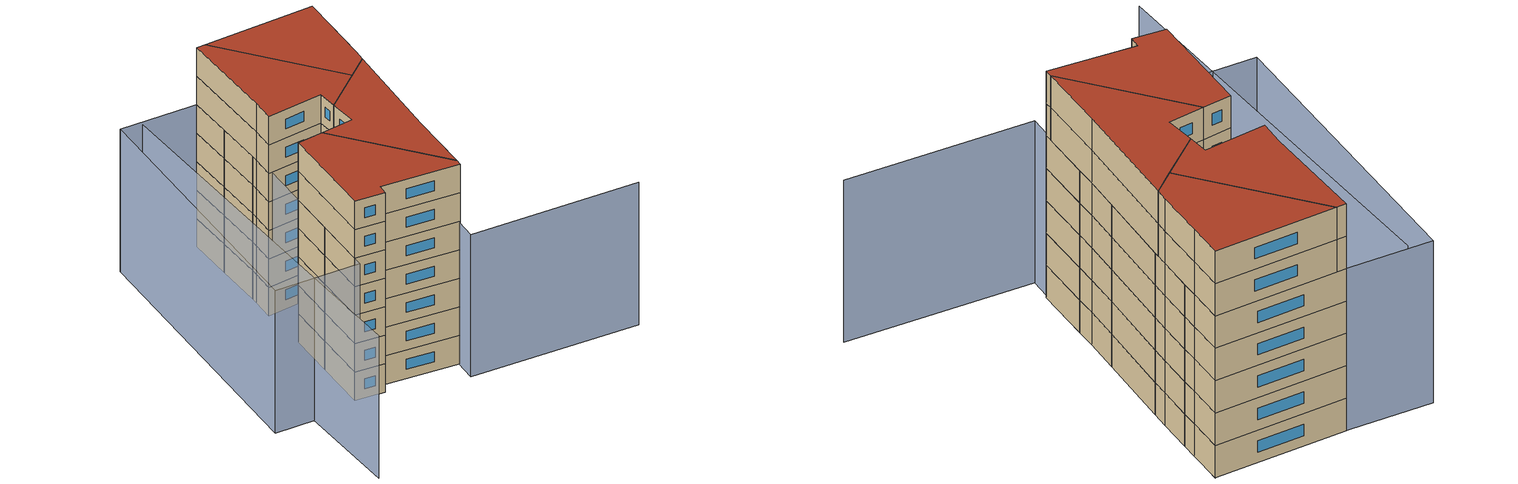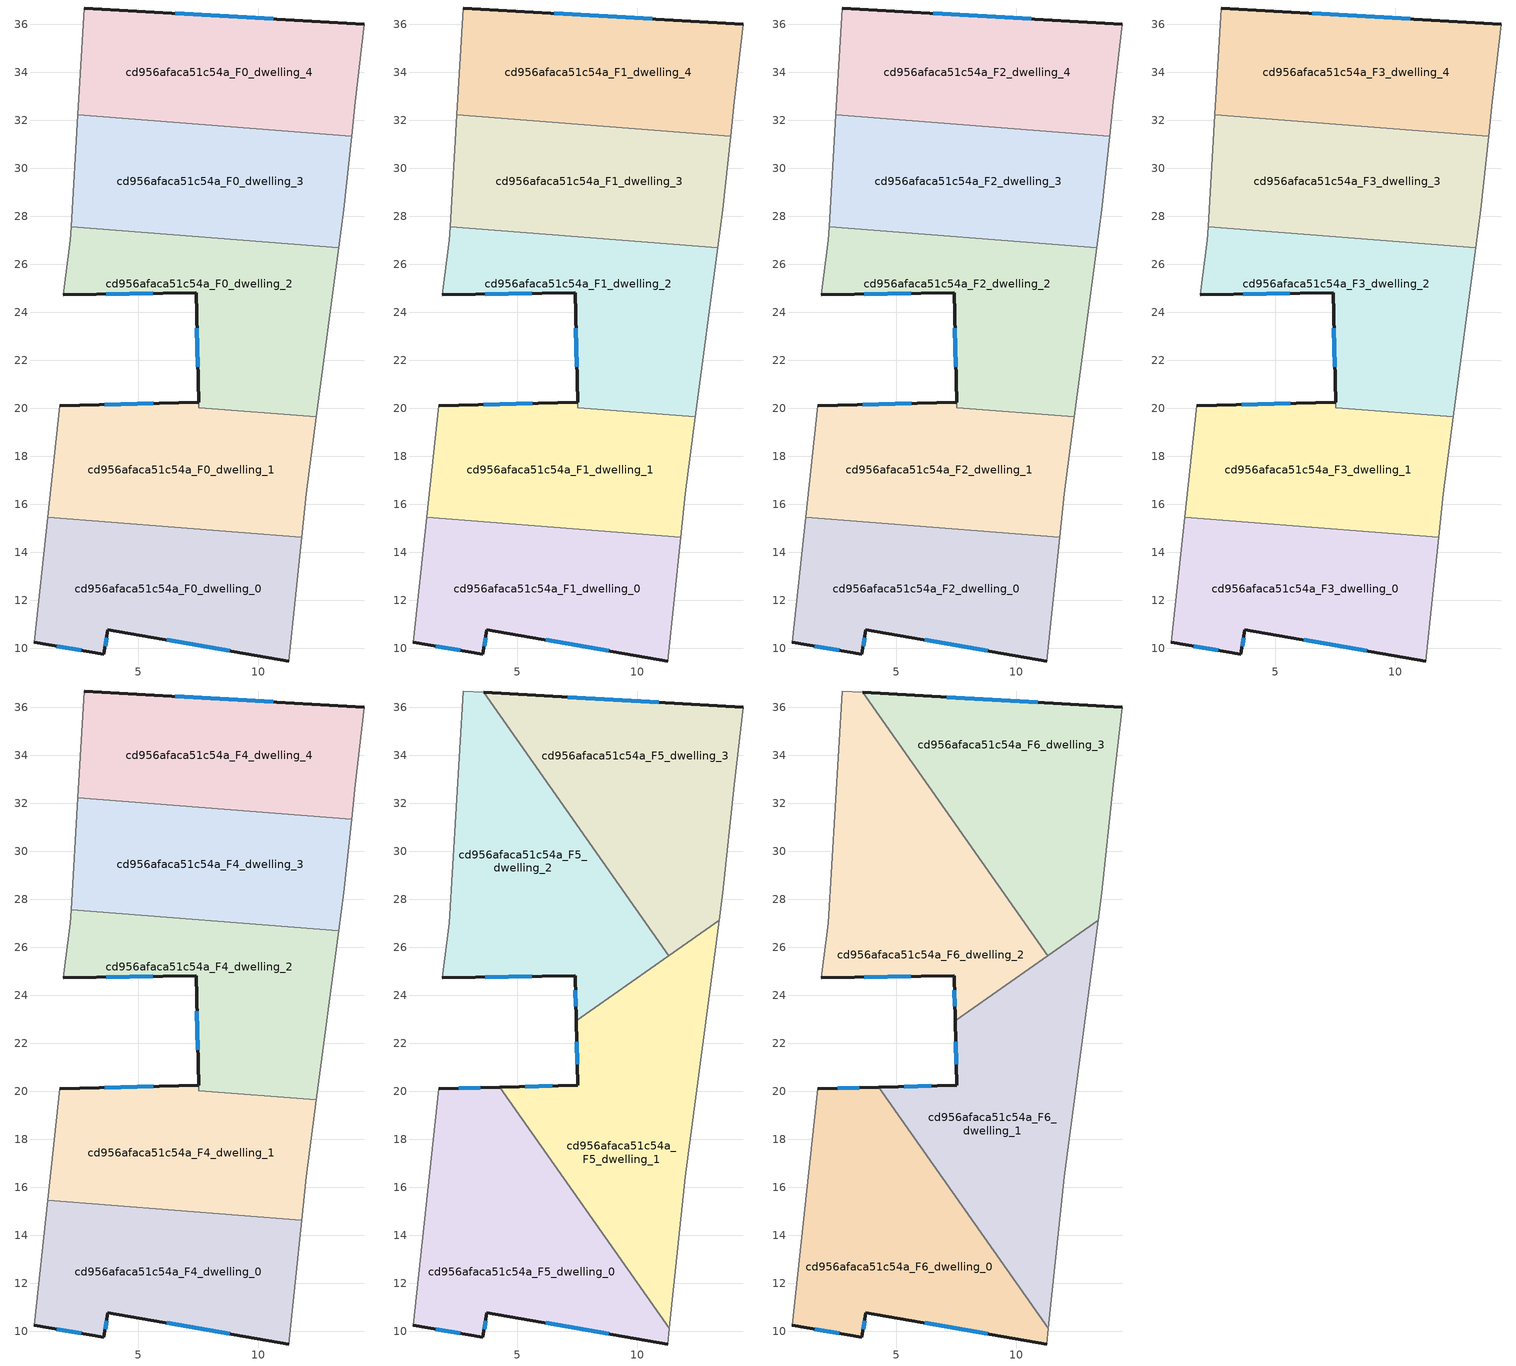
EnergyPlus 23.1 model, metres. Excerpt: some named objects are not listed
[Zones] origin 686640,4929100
cd956afaca51c54a_F0_dwelling_0
 floor ground (EU_floor_Construction): 11.81,14.64 11.27,9.47 3.73,10.77 3.56,9.75 0.68,10.25 1.23,15.47 z0
 wall outside (EU_wall_Construction): 0.68,10.25 3.56,9.75 3.73,10.77 11.27,9.47 z0:3
 wall adiabatic (EU_wall_Construction): 1.23,15.47 0.68,10.25 / 11.27,9.47 11.81,14.64 z0:3
 wall to cd956afaca51c54a_F0_dwelling_1 (EU_wall_Construction): 11.81,14.64 1.23,15.47 z0:3
 window (EU_Window_Construction): 1.61,10.09 2.62,9.92 / 6.18,10.35 8.82,9.9 / 3.61,10.09 3.68,10.44 z0.98:2.02
cd956afaca51c54a_F0_dwelling_1
 floor ground (EU_floor_Construction): 12.42,19.65 11.99,16.45 11.81,14.64 1.23,15.47 1.72,20.1 7.52,20.25 7.52,20.03 z0
 wall outside (EU_wall_Construction): 7.52,20.25 1.72,20.1 z0:3
 wall adiabatic (EU_wall_Construction): 1.72,20.1 1.23,15.47 / 11.81,14.64 11.99,16.45 12.42,19.65 z0:3
 wall to cd956afaca51c54a_F0_dwelling_2 (EU_wall_Construction): 12.42,19.65 7.52,20.03 7.52,20.25 z0:3
 window (EU_Window_Construction): 5.63,20.2 3.61,20.15 z0.98:2.02
cd956afaca51c54a_F0_dwelling_2
 floor ground (EU_floor_Construction): 13.35,26.7 12.42,19.65 7.53,20.03 7.41,24.81 1.86,24.73 2.17,27.01 2.2,27.57 z0
 wall outside (EU_wall_Construction): 1.86,24.73 7.41,24.81 7.52,20.26 z0:3
 wall adiabatic (EU_wall_Construction): 2.2,27.57 2.17,27.01 1.86,24.73 / 12.42,19.65 13.35,26.7 z0:3
 wall to cd956afaca51c54a_F0_dwelling_3 (EU_wall_Construction): 13.35,26.7 2.2,27.57 z0:3
 window (EU_Window_Construction): 7.44,23.33 7.48,21.74 / 3.67,24.76 5.6,24.79 z0.98:2.02
cd956afaca51c54a_F0_dwelling_3
 floor ground (EU_floor_Construction): 13.89,31.34 13.56,28.28 13.35,26.7 2.2,27.57 2.48,32.23 z0
 wall adiabatic (EU_wall_Construction): 13.35,26.7 13.56,28.28 13.89,31.34 / 2.48,32.23 2.2,27.57 z0:3
 wall to cd956afaca51c54a_F0_dwelling_4 (EU_wall_Construction): 13.89,31.34 2.48,32.23 z0:3
cd956afaca51c54a_F0_dwelling_4
 floor ground (EU_floor_Construction): 14.41,36.01 14.05,32.77 13.89,31.34 2.48,32.23 2.74,36.68 z0
 wall outside (EU_wall_Construction): 14.41,36.01 2.74,36.68 z0:3
 wall adiabatic (EU_wall_Construction): 13.89,31.34 14.05,32.77 14.41,36.01 / 2.74,36.68 2.48,32.23 z0:3
 window (EU_Window_Construction): 10.61,36.23 6.54,36.47 z0.98:2.02
cd956afaca51c54a_F1_dwelling_0
 floor to cd956afaca51c54a_F0_dwelling_0 (EU_floor_Construction): 11.81,14.64 11.27,9.47 3.73,10.77 3.56,9.75 0.68,10.25 1.23,15.47 z3
 wall outside (EU_wall_Construction): 0.68,10.25 3.56,9.75 3.73,10.77 11.27,9.47 z3:6
 wall adiabatic (EU_wall_Construction): 1.23,15.47 0.68,10.25 / 11.27,9.47 11.81,14.64 z3:6
 wall to cd956afaca51c54a_F1_dwelling_1 (EU_wall_Construction): 11.81,14.64 1.23,15.47 z3:6
 window (EU_Window_Construction): 1.61,10.09 2.62,9.92 / 6.18,10.35 8.82,9.9 / 3.61,10.09 3.68,10.44 z3.98:5.02
cd956afaca51c54a_F1_dwelling_1
 floor to cd956afaca51c54a_F0_dwelling_1 (EU_floor_Construction): 12.42,19.65 11.99,16.45 11.81,14.64 1.23,15.47 1.72,20.1 7.52,20.25 7.52,20.03 z3
 wall outside (EU_wall_Construction): 7.52,20.25 1.72,20.1 z3:6
 wall adiabatic (EU_wall_Construction): 1.72,20.1 1.23,15.47 / 11.81,14.64 11.99,16.45 12.42,19.65 z3:6
 wall to cd956afaca51c54a_F1_dwelling_2 (EU_wall_Construction): 12.42,19.65 7.52,20.03 7.52,20.25 z3:6
 window (EU_Window_Construction): 5.63,20.2 3.61,20.15 z3.98:5.02
cd956afaca51c54a_F1_dwelling_2
 floor to cd956afaca51c54a_F0_dwelling_2 (EU_floor_Construction): 13.35,26.7 12.42,19.65 7.53,20.03 7.41,24.81 1.86,24.73 2.17,27.01 2.2,27.57 z3
 wall outside (EU_wall_Construction): 1.86,24.73 7.41,24.81 7.52,20.26 z3:6
 wall adiabatic (EU_wall_Construction): 2.2,27.57 2.17,27.01 1.86,24.73 / 12.42,19.65 13.35,26.7 z3:6
 wall to cd956afaca51c54a_F1_dwelling_3 (EU_wall_Construction): 13.35,26.7 2.2,27.57 z3:6
 window (EU_Window_Construction): 7.44,23.33 7.48,21.74 / 3.67,24.76 5.6,24.79 z3.98:5.02
cd956afaca51c54a_F1_dwelling_3
 floor to cd956afaca51c54a_F0_dwelling_3 (EU_floor_Construction): 13.89,31.34 13.56,28.28 13.35,26.7 2.2,27.57 2.48,32.23 z3
 wall adiabatic (EU_wall_Construction): 13.35,26.7 13.56,28.28 13.89,31.34 / 2.48,32.23 2.2,27.57 z3:6
 wall to cd956afaca51c54a_F1_dwelling_4 (EU_wall_Construction): 13.89,31.34 2.48,32.23 z3:6
cd956afaca51c54a_F1_dwelling_4
 floor to cd956afaca51c54a_F0_dwelling_4 (EU_floor_Construction): 14.41,36.01 14.05,32.77 13.89,31.34 2.48,32.23 2.74,36.68 z3
 wall outside (EU_wall_Construction): 14.41,36.01 2.74,36.68 z3:6
 wall adiabatic (EU_wall_Construction): 13.89,31.34 14.05,32.77 14.41,36.01 / 2.74,36.68 2.48,32.23 z3:6
 window (EU_Window_Construction): 10.61,36.23 6.54,36.47 z3.98:5.02
cd956afaca51c54a_F2_dwelling_0
 floor to cd956afaca51c54a_F1_dwelling_0 (EU_floor_Construction): 11.81,14.64 11.27,9.47 3.73,10.77 3.56,9.75 0.68,10.25 1.23,15.47 z6
 wall outside (EU_wall_Construction): 0.68,10.25 3.56,9.75 3.73,10.77 11.27,9.47 z6:9
 wall adiabatic (EU_wall_Construction): 1.23,15.47 0.68,10.25 / 11.27,9.47 11.81,14.64 z6:9
 wall to cd956afaca51c54a_F2_dwelling_1 (EU_wall_Construction): 11.81,14.64 1.23,15.47 z6:9
 window (EU_Window_Construction): 1.61,10.09 2.62,9.92 / 6.18,10.35 8.82,9.9 / 3.61,10.09 3.68,10.44 z6.98:8.02
cd956afaca51c54a_F2_dwelling_1
 floor to cd956afaca51c54a_F1_dwelling_1 (EU_floor_Construction): 12.42,19.65 11.99,16.45 11.81,14.64 1.23,15.47 1.72,20.1 7.52,20.25 7.52,20.03 z6
 wall outside (EU_wall_Construction): 7.52,20.25 1.72,20.1 z6:9
 wall adiabatic (EU_wall_Construction): 1.72,20.1 1.23,15.47 / 11.81,14.64 11.99,16.45 12.42,19.65 z6:9
 wall to cd956afaca51c54a_F2_dwelling_2 (EU_wall_Construction): 12.42,19.65 7.52,20.03 7.52,20.25 z6:9
 window (EU_Window_Construction): 5.63,20.2 3.61,20.15 z6.98:8.02
cd956afaca51c54a_F2_dwelling_2
 floor to cd956afaca51c54a_F1_dwelling_2 (EU_floor_Construction): 13.35,26.7 12.42,19.65 7.53,20.03 7.41,24.81 1.86,24.73 2.17,27.01 2.2,27.57 z6
 wall outside (EU_wall_Construction): 1.86,24.73 7.41,24.81 7.52,20.26 z6:9
 wall adiabatic (EU_wall_Construction): 2.2,27.57 2.17,27.01 1.86,24.73 / 12.42,19.65 13.35,26.7 z6:9
 wall to cd956afaca51c54a_F2_dwelling_3 (EU_wall_Construction): 13.35,26.7 2.2,27.57 z6:9
 window (EU_Window_Construction): 7.44,23.33 7.48,21.74 / 3.67,24.76 5.6,24.79 z6.98:8.02
cd956afaca51c54a_F2_dwelling_3
 floor to cd956afaca51c54a_F1_dwelling_3 (EU_floor_Construction): 13.89,31.34 13.56,28.28 13.35,26.7 2.2,27.57 2.48,32.23 z6
 wall adiabatic (EU_wall_Construction): 13.35,26.7 13.56,28.28 13.89,31.34 / 2.48,32.23 2.2,27.57 z6:9
 wall to cd956afaca51c54a_F2_dwelling_4 (EU_wall_Construction): 13.89,31.34 2.48,32.23 z6:9
cd956afaca51c54a_F2_dwelling_4
 floor to cd956afaca51c54a_F1_dwelling_4 (EU_floor_Construction): 14.41,36.01 14.05,32.77 13.89,31.34 2.48,32.23 2.74,36.68 z6
 wall outside (EU_wall_Construction): 14.41,36.01 2.74,36.68 z6:9
 wall adiabatic (EU_wall_Construction): 13.89,31.34 14.05,32.77 14.41,36.01 / 2.74,36.68 2.48,32.23 z6:9
 window (EU_Window_Construction): 10.61,36.23 6.54,36.47 z6.98:8.02
cd956afaca51c54a_F3_dwelling_0
 floor to cd956afaca51c54a_F2_dwelling_0 (EU_floor_Construction): 11.81,14.64 11.27,9.47 3.73,10.77 3.56,9.75 0.68,10.25 1.23,15.47 z9
 wall outside (EU_wall_Construction): 0.68,10.25 3.56,9.75 3.73,10.77 11.27,9.47 z9:12
 wall adiabatic (EU_wall_Construction): 1.23,15.47 0.68,10.25 / 11.27,9.47 11.81,14.64 z9:12
 wall to cd956afaca51c54a_F3_dwelling_1 (EU_wall_Construction): 11.81,14.64 1.23,15.47 z9:12
 window (EU_Window_Construction): 1.61,10.09 2.62,9.92 / 6.18,10.35 8.82,9.9 / 3.61,10.09 3.68,10.44 z9.98:11.02
cd956afaca51c54a_F3_dwelling_1
 floor to cd956afaca51c54a_F2_dwelling_1 (EU_floor_Construction): 12.42,19.65 11.99,16.45 11.81,14.64 1.23,15.47 1.72,20.1 7.52,20.25 7.52,20.03 z9
 wall outside (EU_wall_Construction): 7.52,20.25 1.72,20.1 z9:12
 wall adiabatic (EU_wall_Construction): 1.72,20.1 1.23,15.47 / 11.81,14.64 11.99,16.45 12.42,19.65 z9:12
 wall to cd956afaca51c54a_F3_dwelling_2 (EU_wall_Construction): 12.42,19.65 7.52,20.03 7.52,20.25 z9:12
 window (EU_Window_Construction): 5.63,20.2 3.61,20.15 z9.98:11.02
cd956afaca51c54a_F3_dwelling_2
 floor to cd956afaca51c54a_F2_dwelling_2 (EU_floor_Construction): 13.35,26.7 12.42,19.65 7.53,20.03 7.41,24.81 1.86,24.73 2.17,27.01 2.2,27.57 z9
 wall outside (EU_wall_Construction): 1.86,24.73 7.41,24.81 7.52,20.26 z9:12
 wall adiabatic (EU_wall_Construction): 2.2,27.57 2.17,27.01 1.86,24.73 / 12.42,19.65 13.35,26.7 z9:12
 wall to cd956afaca51c54a_F3_dwelling_3 (EU_wall_Construction): 13.35,26.7 2.2,27.57 z9:12
 window (EU_Window_Construction): 7.44,23.33 7.48,21.74 / 3.67,24.76 5.6,24.79 z9.98:11.02
cd956afaca51c54a_F3_dwelling_3
 floor to cd956afaca51c54a_F2_dwelling_3 (EU_floor_Construction): 13.89,31.34 13.56,28.28 13.35,26.7 2.2,27.57 2.48,32.23 z9
 wall adiabatic (EU_wall_Construction): 13.35,26.7 13.56,28.28 13.89,31.34 / 2.48,32.23 2.2,27.57 z9:12
 wall to cd956afaca51c54a_F3_dwelling_4 (EU_wall_Construction): 13.89,31.34 2.48,32.23 z9:12
cd956afaca51c54a_F3_dwelling_4
 floor to cd956afaca51c54a_F2_dwelling_4 (EU_floor_Construction): 14.41,36.01 14.05,32.77 13.89,31.34 2.48,32.23 2.74,36.68 z9
 wall outside (EU_wall_Construction): 14.41,36.01 2.74,36.68 z9:12
 wall adiabatic (EU_wall_Construction): 13.89,31.34 14.05,32.77 14.41,36.01 / 2.74,36.68 2.48,32.23 z9:12
 window (EU_Window_Construction): 10.61,36.23 6.54,36.47 z9.98:11.02
cd956afaca51c54a_F4_dwelling_0
 floor to cd956afaca51c54a_F3_dwelling_0 (EU_floor_Construction): 11.81,14.64 11.27,9.47 3.73,10.77 3.56,9.75 0.68,10.25 1.23,15.47 z12
 wall outside (EU_wall_Construction): 0.68,10.25 3.56,9.75 3.73,10.77 11.27,9.47 z12:15
 wall adiabatic (EU_wall_Construction): 1.23,15.47 0.68,10.25 / 11.27,9.47 11.81,14.64 z12:15
 wall to cd956afaca51c54a_F4_dwelling_1 (EU_wall_Construction): 11.81,14.64 1.23,15.47 z12:15
 window (EU_Window_Construction): 1.61,10.09 2.62,9.92 / 6.18,10.35 8.82,9.9 / 3.61,10.09 3.68,10.44 z12.98:14.02
cd956afaca51c54a_F4_dwelling_1
 floor to cd956afaca51c54a_F3_dwelling_1 (EU_floor_Construction): 12.42,19.65 11.99,16.45 11.81,14.64 1.23,15.47 1.72,20.1 7.52,20.25 7.52,20.03 z12
 wall outside (EU_wall_Construction): 7.52,20.25 1.72,20.1 z12:15
 wall adiabatic (EU_wall_Construction): 1.72,20.1 1.23,15.47 / 11.81,14.64 11.99,16.45 12.42,19.65 z12:15
 wall to cd956afaca51c54a_F4_dwelling_2 (EU_wall_Construction): 12.42,19.65 7.52,20.03 7.52,20.25 z12:15
 window (EU_Window_Construction): 5.63,20.2 3.61,20.15 z12.98:14.02
cd956afaca51c54a_F4_dwelling_2
 floor to cd956afaca51c54a_F3_dwelling_2 (EU_floor_Construction): 13.35,26.7 12.42,19.65 7.53,20.03 7.41,24.81 1.86,24.73 2.17,27.01 2.2,27.57 z12
 wall outside (EU_wall_Construction): 1.86,24.73 7.41,24.81 7.52,20.26 z12:15
 wall adiabatic (EU_wall_Construction): 2.2,27.57 2.17,27.01 1.86,24.73 / 12.42,19.65 13.35,26.7 z12:15
 wall to cd956afaca51c54a_F4_dwelling_3 (EU_wall_Construction): 13.35,26.7 2.2,27.57 z12:15
 window (EU_Window_Construction): 7.44,23.33 7.48,21.74 / 3.67,24.76 5.6,24.79 z12.98:14.02
cd956afaca51c54a_F4_dwelling_3
 floor to cd956afaca51c54a_F3_dwelling_3 (EU_floor_Construction): 13.89,31.34 13.56,28.28 13.35,26.7 2.2,27.57 2.48,32.23 z12
 wall adiabatic (EU_wall_Construction): 13.35,26.7 13.56,28.28 13.89,31.34 / 2.48,32.23 2.2,27.57 z12:15
 wall to cd956afaca51c54a_F4_dwelling_4 (EU_wall_Construction): 13.89,31.34 2.48,32.23 z12:15
cd956afaca51c54a_F4_dwelling_4
 floor to cd956afaca51c54a_F3_dwelling_4 (EU_floor_Construction): 14.41,36.01 14.05,32.77 13.89,31.34 2.48,32.23 2.74,36.68 z12
 wall outside (EU_wall_Construction): 14.41,36.01 2.74,36.68 z12:15
 wall adiabatic (EU_wall_Construction): 13.89,31.34 14.05,32.77 14.41,36.01 / 2.74,36.68 2.48,32.23 z12:15
 window (EU_Window_Construction): 10.61,36.23 6.54,36.47 z12.98:14.02
cd956afaca51c54a_F5_dwelling_0
 floor to cd956afaca51c54a_F4_dwelling_0 (EU_floor_Construction): 7.96,14.94 11.33,10.14 11.27,9.47 3.73,10.77 3.56,9.75 0.68,10.25 1.23,15.47 z15
 floor to cd956afaca51c54a_F4_dwelling_1 (EU_floor_Construction): 4.28,20.17 7.96,14.94 1.23,15.47 1.72,20.1 z15
 wall outside (EU_wall_Construction): 0.68,10.25 3.56,9.75 3.73,10.77 11.27,9.47 / 4.28,20.17 1.72,20.1 z15:18
 wall adiabatic (EU_wall_Construction): 1.72,20.1 0.68,10.25 / 11.27,9.47 11.33,10.14 z15:18
 wall to cd956afaca51c54a_F5_dwelling_1 (EU_wall_Construction): 11.33,10.14 4.28,20.17 z15:18
 window (EU_Window_Construction): 3.61,10.09 3.68,10.44 / 1.61,10.09 2.62,9.92 / 3.45,20.15 2.56,20.13 / 6.18,10.35 8.82,9.9 z15.98:17.02
cd956afaca51c54a_F5_dwelling_1
 floor to cd956afaca51c54a_F4_dwelling_1 (EU_floor_Construction): 12.42,19.65 11.99,16.45 11.81,14.64 7.96,14.94 4.28,20.17 7.52,20.25 7.52,20.03 z15
 floor to cd956afaca51c54a_F4_dwelling_0 (EU_floor_Construction): 11.81,14.64 11.33,10.14 7.96,14.94 z15
 floor to cd956afaca51c54a_F4_dwelling_2 (EU_floor_Construction): 13.35,26.7 12.42,19.65 7.52,20.03 7.52,20.26 7.45,22.94 12.85,26.74 z15
 floor to cd956afaca51c54a_F4_dwelling_3 (EU_floor_Construction): 13.41,27.14 13.35,26.7 12.85,26.74 z15
 wall outside (EU_wall_Construction): 7.45,22.94 7.52,20.25 4.28,20.17 z15:18
 wall adiabatic (EU_wall_Construction): 11.33,10.14 11.99,16.45 13.41,27.14 z15:18
 wall to cd956afaca51c54a_F5_dwelling_2 (EU_wall_Construction): 11.31,25.66 7.45,22.94 z15:18
 wall to cd956afaca51c54a_F5_dwelling_3 (EU_wall_Construction): 13.41,27.14 11.31,25.66 z15:18
 window (EU_Window_Construction): 6.46,20.23 5.33,20.2 / 7.47,22.07 7.49,21.13 z15.98:17.02
cd956afaca51c54a_F5_dwelling_2
 floor to cd956afaca51c54a_F4_dwelling_2 (EU_floor_Construction): 10.42,26.93 11.31,25.66 7.45,22.94 7.41,24.81 1.86,24.73 2.17,27.01 2.2,27.57 z15
 floor to cd956afaca51c54a_F4_dwelling_3 (EU_floor_Construction): 6.93,31.88 10.42,26.93 2.2,27.57 2.48,32.23 z15
 floor to cd956afaca51c54a_F4_dwelling_4 (EU_floor_Construction): 3.59,36.63 6.93,31.88 2.48,32.23 2.74,36.68 z15
 wall outside (EU_wall_Construction): 1.86,24.73 7.41,24.81 7.45,22.94 z15:18
 wall adiabatic (EU_wall_Construction): 3.59,36.63 2.74,36.68 2.17,27.01 1.86,24.73 z15:18
 wall to cd956afaca51c54a_F5_dwelling_3 (EU_wall_Construction): 11.31,25.66 3.59,36.63 z15:18
 window (EU_Window_Construction): 7.42,24.2 7.44,23.55 / 3.67,24.76 5.6,24.79 z15.98:17.02
cd956afaca51c54a_F5_dwelling_3
 floor to cd956afaca51c54a_F4_dwelling_3 (EU_floor_Construction): 13.89,31.34 13.56,28.28 13.41,27.14 12.85,26.74 10.42,26.93 6.93,31.88 z15
 floor to cd956afaca51c54a_F4_dwelling_4 (EU_floor_Construction): 14.41,36.01 14.05,32.77 13.89,31.34 6.93,31.88 3.59,36.63 z15
 floor to cd956afaca51c54a_F4_dwelling_2 (EU_floor_Construction): 12.85,26.74 11.31,25.66 10.42,26.93 z15
 wall outside (EU_wall_Construction): 14.41,36.01 3.59,36.63 z15:18
 wall adiabatic (EU_wall_Construction): 13.41,27.14 13.56,28.28 14.05,32.77 14.41,36.01 z15:18
 window (EU_Window_Construction): 10.89,36.21 7.11,36.43 z15.98:17.02
cd956afaca51c54a_F6_dwelling_0
 floor to cd956afaca51c54a_F5_dwelling_0 (EU_floor_Construction): 4.28,20.17 11.33,10.14 11.27,9.47 3.73,10.77 3.56,9.75 0.68,10.25 1.72,20.1 z18
 wall outside (EU_wall_Construction): 0.68,10.25 3.56,9.75 3.73,10.77 11.27,9.47 / 4.28,20.17 1.72,20.1 z18:21
 wall adiabatic (EU_wall_Construction): 1.72,20.1 0.68,10.25 / 11.27,9.47 11.33,10.14 z18:21
 wall to cd956afaca51c54a_F6_dwelling_1 (EU_wall_Construction): 11.33,10.14 4.28,20.17 z18:21
 window (EU_Window_Construction): 3.61,10.09 3.68,10.44 / 1.61,10.09 2.62,9.92 / 3.45,20.15 2.56,20.13 / 6.18,10.35 8.82,9.9 z18.98:20.02
 roof outside (EU_roof_Construction): 11.27,9.47 11.33,10.14 4.28,20.17 1.72,20.1 0.68,10.25 3.56,9.75 3.73,10.77 z21
cd956afaca51c54a_F6_dwelling_1
 floor to cd956afaca51c54a_F5_dwelling_1 (EU_floor_Construction): 13.41,27.14 11.99,16.45 11.33,10.14 4.28,20.17 7.52,20.25 7.45,22.94 z18
 wall outside (EU_wall_Construction): 7.45,22.94 7.52,20.25 4.28,20.17 z18:21
 wall adiabatic (EU_wall_Construction): 11.33,10.14 11.99,16.45 13.41,27.14 z18:21
 wall to cd956afaca51c54a_F6_dwelling_2 (EU_wall_Construction): 11.31,25.66 7.45,22.94 z18:21
 wall to cd956afaca51c54a_F6_dwelling_3 (EU_wall_Construction): 13.41,27.14 11.31,25.66 z18:21
 window (EU_Window_Construction): 6.46,20.23 5.33,20.2 / 7.47,22.07 7.49,21.13 z18.98:20.02
 roof outside (EU_roof_Construction): 11.33,10.14 11.99,16.45 13.41,27.14 7.45,22.94 7.52,20.25 4.28,20.17 z21
cd956afaca51c54a_F6_dwelling_2
 floor to cd956afaca51c54a_F5_dwelling_2 (EU_floor_Construction): 3.59,36.63 11.31,25.66 7.45,22.94 7.41,24.81 1.86,24.73 2.17,27.01 2.74,36.68 z18
 wall outside (EU_wall_Construction): 1.86,24.73 7.41,24.81 7.45,22.94 z18:21
 wall adiabatic (EU_wall_Construction): 3.59,36.63 2.74,36.68 2.17,27.01 1.86,24.73 z18:21
 wall to cd956afaca51c54a_F6_dwelling_3 (EU_wall_Construction): 11.31,25.66 3.59,36.63 z18:21
 window (EU_Window_Construction): 7.42,24.2 7.44,23.55 / 3.67,24.76 5.6,24.79 z18.98:20.02
 roof outside (EU_roof_Construction): 11.31,25.66 3.59,36.63 2.74,36.68 2.17,27.01 1.86,24.73 7.41,24.81 7.45,22.94 z21
cd956afaca51c54a_F6_dwelling_3
 floor to cd956afaca51c54a_F5_dwelling_3 (EU_floor_Construction): 14.41,36.01 14.05,32.77 13.56,28.28 13.41,27.14 11.31,25.66 3.59,36.63 z18
 wall outside (EU_wall_Construction): 14.41,36.01 3.59,36.63 z18:21
 wall adiabatic (EU_wall_Construction): 13.41,27.14 13.56,28.28 14.05,32.77 14.41,36.01 z18:21
 window (EU_Window_Construction): 10.89,36.21 7.11,36.43 z18.98:20.02
 roof outside (EU_roof_Construction): 13.41,27.14 13.56,28.28 14.05,32.77 14.41,36.01 3.59,36.63 11.31,25.66 z21
shading: -2.78,36.91 -4.23,-0.32 / 27.11,5.37 10.88,7.37 / 10.88,7.37 14.4,36.01 / 3.48,36.6 0.58,9.37 / 0.58,9.37 -7.65,10.25 / -7.65,10.25 -4.75,37.48 / -4.75,37.48 3.48,36.6 z0:15
[Building]
EU S2 Campaign: North Axis=0; Terrain=City; Solar Distribution=FullExterior
[Site:Location]
Bologna: Latitude=44.5; Longitude=11.25; Time Zone=1; Elevation=37
[SizingPeriod:WeatherFileDays]
AnnualSizingPeriod: Begin Month=1; Begin Day of Month=1; End Month=12; End Day of Month=31; Day of Week for Start Day=Monday; Use Weather File Daylight Saving Period=No; Use Weather File Rain and Snow Indicators=No
[MATERIAL]
EU_InternalMass_Material: Roughness=MediumRough; Thickness=0.1; Conductivity=1; Density=1800; Specific Heat=900; Thermal Absorptance=0.9; Solar Absorptance=0.7; Visible Absorptance=0.7
[MATERIAL:NOMASS] Roughness=MediumRough; Thermal Absorptance=0.9; Solar Absorptance=0.7; Visible Absorptance=0.7
Name | Thermal Resistance
EU_wall_NoMass | 0.905828
EU_roof_NoMass | 0.37593
EU_floor_NoMass | 0.67114
[WINDOWMATERIAL:SIMPLEGLAZINGSYSTEM]
EU_Window_SimpleGlazing: UFactor=4.52486; Solar Heat Gain Coefficient=0.85; Visible Transmittance=0.85
[CONSTRUCTION]
EU_wall_Construction: EU_wall_NoMass
EU_roof_Construction: EU_roof_NoMass
EU_floor_Construction: EU_floor_NoMass
EU_Window_Construction: EU_Window_SimpleGlazing
EU_InternalMass_Construction: EU_InternalMass_Material
[ZONE] Type=1; Multiplier=1; Ceiling Height=autocalculate; Floor Area=autocalculate; Part of Total Floor Area=Yes
Name | Volume
cd956afaca51c54a_F0_dwelling_0; cd956afaca51c54a_F1_dwelling_0; cd956afaca51c54a_F2_dwelling_0; cd956afaca51c54a_F3_dwelling_0; cd956afaca51c54a_F4_dwelling_0 | 158.752
cd956afaca51c54a_F5_dwelling_0; cd956afaca51c54a_F6_dwelling_0 | 200.115
cd956afaca51c54a_F0_dwelling_1; cd956afaca51c54a_F1_dwelling_1; cd956afaca51c54a_F2_dwelling_1; cd956afaca51c54a_F3_dwelling_1; cd956afaca51c54a_F4_dwelling_1 | 159.445
cd956afaca51c54a_F5_dwelling_1; cd956afaca51c54a_F6_dwelling_1 | 200.142
cd956afaca51c54a_F0_dwelling_2; cd956afaca51c54a_F1_dwelling_2; cd956afaca51c54a_F2_dwelling_2; cd956afaca51c54a_F3_dwelling_2; cd956afaca51c54a_F4_dwelling_2 | 158.013
cd956afaca51c54a_F5_dwelling_2; cd956afaca51c54a_F6_dwelling_2 | 196.76
cd956afaca51c54a_F0_dwelling_3; cd956afaca51c54a_F1_dwelling_3; cd956afaca51c54a_F2_dwelling_3; cd956afaca51c54a_F3_dwelling_3; cd956afaca51c54a_F4_dwelling_3 | 158.786
cd956afaca51c54a_F5_dwelling_3; cd956afaca51c54a_F6_dwelling_3 | 196.759
cd956afaca51c54a_F0_dwelling_4; cd956afaca51c54a_F1_dwelling_4; cd956afaca51c54a_F2_dwelling_4; cd956afaca51c54a_F3_dwelling_4; cd956afaca51c54a_F4_dwelling_4 | 158.745
[INTERNALMASS] Construction=EU_InternalMass_Construction
Name | Zone or ZoneList | Surface Area
cd956afaca51c54a_F0_dwelling_0_EU_InternalMass | cd956afaca51c54a_F0_dwelling_0 | 52.9176
cd956afaca51c54a_F0_dwelling_1_EU_InternalMass | cd956afaca51c54a_F0_dwelling_1 | 53.1483
cd956afaca51c54a_F0_dwelling_2_EU_InternalMass | cd956afaca51c54a_F0_dwelling_2 | 52.6823
cd956afaca51c54a_F0_dwelling_3_EU_InternalMass | cd956afaca51c54a_F0_dwelling_3 | 52.9285
cd956afaca51c54a_F0_dwelling_4_EU_InternalMass | cd956afaca51c54a_F0_dwelling_4 | 52.9152
cd956afaca51c54a_F1_dwelling_0_EU_InternalMass | cd956afaca51c54a_F1_dwelling_0 | 52.9176
cd956afaca51c54a_F1_dwelling_1_EU_InternalMass | cd956afaca51c54a_F1_dwelling_1 | 53.1483
cd956afaca51c54a_F1_dwelling_2_EU_InternalMass | cd956afaca51c54a_F1_dwelling_2 | 52.6823
cd956afaca51c54a_F1_dwelling_3_EU_InternalMass | cd956afaca51c54a_F1_dwelling_3 | 52.9285
cd956afaca51c54a_F1_dwelling_4_EU_InternalMass | cd956afaca51c54a_F1_dwelling_4 | 52.9152
cd956afaca51c54a_F2_dwelling_0_EU_InternalMass | cd956afaca51c54a_F2_dwelling_0 | 52.9176
cd956afaca51c54a_F2_dwelling_1_EU_InternalMass | cd956afaca51c54a_F2_dwelling_1 | 53.1483
cd956afaca51c54a_F2_dwelling_2_EU_InternalMass | cd956afaca51c54a_F2_dwelling_2 | 52.6823
cd956afaca51c54a_F2_dwelling_3_EU_InternalMass | cd956afaca51c54a_F2_dwelling_3 | 52.9285
cd956afaca51c54a_F2_dwelling_4_EU_InternalMass | cd956afaca51c54a_F2_dwelling_4 | 52.9152
cd956afaca51c54a_F3_dwelling_0_EU_InternalMass | cd956afaca51c54a_F3_dwelling_0 | 52.9176
cd956afaca51c54a_F3_dwelling_1_EU_InternalMass | cd956afaca51c54a_F3_dwelling_1 | 53.1483
cd956afaca51c54a_F3_dwelling_2_EU_InternalMass | cd956afaca51c54a_F3_dwelling_2 | 52.6823
cd956afaca51c54a_F3_dwelling_3_EU_InternalMass | cd956afaca51c54a_F3_dwelling_3 | 52.9285
cd956afaca51c54a_F3_dwelling_4_EU_InternalMass | cd956afaca51c54a_F3_dwelling_4 | 52.9152
cd956afaca51c54a_F4_dwelling_0_EU_InternalMass | cd956afaca51c54a_F4_dwelling_0 | 52.9176
cd956afaca51c54a_F4_dwelling_1_EU_InternalMass | cd956afaca51c54a_F4_dwelling_1 | 53.1483
cd956afaca51c54a_F4_dwelling_2_EU_InternalMass | cd956afaca51c54a_F4_dwelling_2 | 52.6823
cd956afaca51c54a_F4_dwelling_3_EU_InternalMass | cd956afaca51c54a_F4_dwelling_3 | 52.9285
cd956afaca51c54a_F4_dwelling_4_EU_InternalMass | cd956afaca51c54a_F4_dwelling_4 | 52.9152
cd956afaca51c54a_F5_dwelling_0_EU_InternalMass | cd956afaca51c54a_F5_dwelling_0 | 66.7046
cd956afaca51c54a_F5_dwelling_1_EU_InternalMass | cd956afaca51c54a_F5_dwelling_1 | 66.7159
cd956afaca51c54a_F5_dwelling_2_EU_InternalMass | cd956afaca51c54a_F5_dwelling_2 | 65.5874
cd956afaca51c54a_F5_dwelling_3_EU_InternalMass | cd956afaca51c54a_F5_dwelling_3 | 65.5863
cd956afaca51c54a_F6_dwelling_0_EU_InternalMass | cd956afaca51c54a_F6_dwelling_0 | 66.7046
cd956afaca51c54a_F6_dwelling_1_EU_InternalMass | cd956afaca51c54a_F6_dwelling_1 | 66.7159
cd956afaca51c54a_F6_dwelling_2_EU_InternalMass | cd956afaca51c54a_F6_dwelling_2 | 65.5874
cd956afaca51c54a_F6_dwelling_3_EU_InternalMass | cd956afaca51c54a_F6_dwelling_3 | 65.5863
[OTHEREQUIPMENT] Fuel Type=Electricity; Design Level Calculation Method=Watts/Area; Power per Zone Floor Area=1; Fraction Latent=0; Fraction Radiant=0; Fraction Lost=0; Carbon Dioxide Generation Rate=0; EndUse Subcategory=EU_Step8_InternalGains
Name | Zone or ZoneList or Space or SpaceList | Schedule
EU_Step8_InternalGain_cd956afaca51c54a_F0_dwelling_0_f000 | cd956afaca51c54a_F0_dwelling_0 | EU_Step8_GainSchedule_cd956afaca51c54a_F0_dwelling_0_f000
EU_Step8_InternalGain_cd956afaca51c54a_F0_dwelling_1_f000 | cd956afaca51c54a_F0_dwelling_1 | EU_Step8_GainSchedule_cd956afaca51c54a_F0_dwelling_1_f000
EU_Step8_InternalGain_cd956afaca51c54a_F0_dwelling_2_f000 | cd956afaca51c54a_F0_dwelling_2 | EU_Step8_GainSchedule_cd956afaca51c54a_F0_dwelling_2_f000
EU_Step8_InternalGain_cd956afaca51c54a_F0_dwelling_3_f000 | cd956afaca51c54a_F0_dwelling_3 | EU_Step8_GainSchedule_cd956afaca51c54a_F0_dwelling_3_f000
EU_Step8_InternalGain_cd956afaca51c54a_F0_dwelling_4_f000 | cd956afaca51c54a_F0_dwelling_4 | EU_Step8_GainSchedule_cd956afaca51c54a_F0_dwelling_4_f000
EU_Step8_InternalGain_cd956afaca51c54a_F1_dwelling_0_f000 | cd956afaca51c54a_F1_dwelling_0 | EU_Step8_GainSchedule_cd956afaca51c54a_F1_dwelling_0_f000
EU_Step8_InternalGain_cd956afaca51c54a_F1_dwelling_1_f000 | cd956afaca51c54a_F1_dwelling_1 | EU_Step8_GainSchedule_cd956afaca51c54a_F1_dwelling_1_f000
EU_Step8_InternalGain_cd956afaca51c54a_F1_dwelling_2_f000 | cd956afaca51c54a_F1_dwelling_2 | EU_Step8_GainSchedule_cd956afaca51c54a_F1_dwelling_2_f000
EU_Step8_InternalGain_cd956afaca51c54a_F1_dwelling_3_f000 | cd956afaca51c54a_F1_dwelling_3 | EU_Step8_GainSchedule_cd956afaca51c54a_F1_dwelling_3_f000
EU_Step8_InternalGain_cd956afaca51c54a_F1_dwelling_4_f000 | cd956afaca51c54a_F1_dwelling_4 | EU_Step8_GainSchedule_cd956afaca51c54a_F1_dwelling_4_f000
EU_Step8_InternalGain_cd956afaca51c54a_F2_dwelling_0_f000 | cd956afaca51c54a_F2_dwelling_0 | EU_Step8_GainSchedule_cd956afaca51c54a_F2_dwelling_0_f000
EU_Step8_InternalGain_cd956afaca51c54a_F2_dwelling_1_f000 | cd956afaca51c54a_F2_dwelling_1 | EU_Step8_GainSchedule_cd956afaca51c54a_F2_dwelling_1_f000
EU_Step8_InternalGain_cd956afaca51c54a_F2_dwelling_2_f000 | cd956afaca51c54a_F2_dwelling_2 | EU_Step8_GainSchedule_cd956afaca51c54a_F2_dwelling_2_f000
EU_Step8_InternalGain_cd956afaca51c54a_F2_dwelling_3_f000 | cd956afaca51c54a_F2_dwelling_3 | EU_Step8_GainSchedule_cd956afaca51c54a_F2_dwelling_3_f000
EU_Step8_InternalGain_cd956afaca51c54a_F2_dwelling_4_f000 | cd956afaca51c54a_F2_dwelling_4 | EU_Step8_GainSchedule_cd956afaca51c54a_F2_dwelling_4_f000
EU_Step8_InternalGain_cd956afaca51c54a_F3_dwelling_0_f000 | cd956afaca51c54a_F3_dwelling_0 | EU_Step8_GainSchedule_cd956afaca51c54a_F3_dwelling_0_f000
EU_Step8_InternalGain_cd956afaca51c54a_F3_dwelling_1_f000 | cd956afaca51c54a_F3_dwelling_1 | EU_Step8_GainSchedule_cd956afaca51c54a_F3_dwelling_1_f000
EU_Step8_InternalGain_cd956afaca51c54a_F3_dwelling_2_f000 | cd956afaca51c54a_F3_dwelling_2 | EU_Step8_GainSchedule_cd956afaca51c54a_F3_dwelling_2_f000
EU_Step8_InternalGain_cd956afaca51c54a_F3_dwelling_3_f000 | cd956afaca51c54a_F3_dwelling_3 | EU_Step8_GainSchedule_cd956afaca51c54a_F3_dwelling_3_f000
EU_Step8_InternalGain_cd956afaca51c54a_F3_dwelling_4_f000 | cd956afaca51c54a_F3_dwelling_4 | EU_Step8_GainSchedule_cd956afaca51c54a_F3_dwelling_4_f000
EU_Step8_InternalGain_cd956afaca51c54a_F4_dwelling_0_f000 | cd956afaca51c54a_F4_dwelling_0 | EU_Step8_GainSchedule_cd956afaca51c54a_F4_dwelling_0_f000
EU_Step8_InternalGain_cd956afaca51c54a_F4_dwelling_1_f000 | cd956afaca51c54a_F4_dwelling_1 | EU_Step8_GainSchedule_cd956afaca51c54a_F4_dwelling_1_f000
EU_Step8_InternalGain_cd956afaca51c54a_F4_dwelling_2_f000 | cd956afaca51c54a_F4_dwelling_2 | EU_Step8_GainSchedule_cd956afaca51c54a_F4_dwelling_2_f000
EU_Step8_InternalGain_cd956afaca51c54a_F4_dwelling_3_f000 | cd956afaca51c54a_F4_dwelling_3 | EU_Step8_GainSchedule_cd956afaca51c54a_F4_dwelling_3_f000
EU_Step8_InternalGain_cd956afaca51c54a_F4_dwelling_4_f000 | cd956afaca51c54a_F4_dwelling_4 | EU_Step8_GainSchedule_cd956afaca51c54a_F4_dwelling_4_f000
EU_Step8_InternalGain_cd956afaca51c54a_F5_dwelling_0_f000 | cd956afaca51c54a_F5_dwelling_0 | EU_Step8_GainSchedule_cd956afaca51c54a_F5_dwelling_0_f000
EU_Step8_InternalGain_cd956afaca51c54a_F5_dwelling_1_f000 | cd956afaca51c54a_F5_dwelling_1 | EU_Step8_GainSchedule_cd956afaca51c54a_F5_dwelling_1_f000
EU_Step8_InternalGain_cd956afaca51c54a_F5_dwelling_2_f000 | cd956afaca51c54a_F5_dwelling_2 | EU_Step8_GainSchedule_cd956afaca51c54a_F5_dwelling_2_f000
EU_Step8_InternalGain_cd956afaca51c54a_F5_dwelling_3_f000 | cd956afaca51c54a_F5_dwelling_3 | EU_Step8_GainSchedule_cd956afaca51c54a_F5_dwelling_3_f000
EU_Step8_InternalGain_cd956afaca51c54a_F6_dwelling_0_f000 | cd956afaca51c54a_F6_dwelling_0 | EU_Step8_GainSchedule_cd956afaca51c54a_F6_dwelling_0_f000
EU_Step8_InternalGain_cd956afaca51c54a_F6_dwelling_1_f000 | cd956afaca51c54a_F6_dwelling_1 | EU_Step8_GainSchedule_cd956afaca51c54a_F6_dwelling_1_f000
EU_Step8_InternalGain_cd956afaca51c54a_F6_dwelling_2_f000 | cd956afaca51c54a_F6_dwelling_2 | EU_Step8_GainSchedule_cd956afaca51c54a_F6_dwelling_2_f000
EU_Step8_InternalGain_cd956afaca51c54a_F6_dwelling_3_f000 | cd956afaca51c54a_F6_dwelling_3 | EU_Step8_GainSchedule_cd956afaca51c54a_F6_dwelling_3_f000
[ZONEVENTILATION:DESIGNFLOWRATE] Schedule=EU_AlwaysOn; Design Flow Rate Calculation Method=AirChanges/Hour; Air Changes per Hour=0.73129; Ventilation Type=Natural; Fan Pressure Rise=0; Fan Total Efficiency=1; Constant Term Coefficient=1; Temperature Term Coefficient=0; Velocity Term Coefficient=0; Velocity Squared Term Coefficient=0; Minimum Indoor Temperature=-100; Maximum Indoor Temperature=100; Delta Temperature=-100; Minimum Outdoor Temperature=-100; Maximum Outdoor Temperature=100; Maximum Wind Speed=40
Name | Zone or ZoneList or Space or SpaceList
EU_ConstantAir_cd956afaca51c54a_F0_dwelling_0 | cd956afaca51c54a_F0_dwelling_0
EU_ConstantAir_cd956afaca51c54a_F0_dwelling_1 | cd956afaca51c54a_F0_dwelling_1
EU_ConstantAir_cd956afaca51c54a_F0_dwelling_2 | cd956afaca51c54a_F0_dwelling_2
EU_ConstantAir_cd956afaca51c54a_F0_dwelling_3 | cd956afaca51c54a_F0_dwelling_3
EU_ConstantAir_cd956afaca51c54a_F0_dwelling_4 | cd956afaca51c54a_F0_dwelling_4
EU_ConstantAir_cd956afaca51c54a_F1_dwelling_0 | cd956afaca51c54a_F1_dwelling_0
EU_ConstantAir_cd956afaca51c54a_F1_dwelling_1 | cd956afaca51c54a_F1_dwelling_1
EU_ConstantAir_cd956afaca51c54a_F1_dwelling_2 | cd956afaca51c54a_F1_dwelling_2
EU_ConstantAir_cd956afaca51c54a_F1_dwelling_3 | cd956afaca51c54a_F1_dwelling_3
EU_ConstantAir_cd956afaca51c54a_F1_dwelling_4 | cd956afaca51c54a_F1_dwelling_4
EU_ConstantAir_cd956afaca51c54a_F2_dwelling_0 | cd956afaca51c54a_F2_dwelling_0
EU_ConstantAir_cd956afaca51c54a_F2_dwelling_1 | cd956afaca51c54a_F2_dwelling_1
EU_ConstantAir_cd956afaca51c54a_F2_dwelling_2 | cd956afaca51c54a_F2_dwelling_2
EU_ConstantAir_cd956afaca51c54a_F2_dwelling_3 | cd956afaca51c54a_F2_dwelling_3
EU_ConstantAir_cd956afaca51c54a_F2_dwelling_4 | cd956afaca51c54a_F2_dwelling_4
EU_ConstantAir_cd956afaca51c54a_F3_dwelling_0 | cd956afaca51c54a_F3_dwelling_0
EU_ConstantAir_cd956afaca51c54a_F3_dwelling_1 | cd956afaca51c54a_F3_dwelling_1
EU_ConstantAir_cd956afaca51c54a_F3_dwelling_2 | cd956afaca51c54a_F3_dwelling_2
EU_ConstantAir_cd956afaca51c54a_F3_dwelling_3 | cd956afaca51c54a_F3_dwelling_3
EU_ConstantAir_cd956afaca51c54a_F3_dwelling_4 | cd956afaca51c54a_F3_dwelling_4
EU_ConstantAir_cd956afaca51c54a_F4_dwelling_0 | cd956afaca51c54a_F4_dwelling_0
EU_ConstantAir_cd956afaca51c54a_F4_dwelling_1 | cd956afaca51c54a_F4_dwelling_1
EU_ConstantAir_cd956afaca51c54a_F4_dwelling_2 | cd956afaca51c54a_F4_dwelling_2
EU_ConstantAir_cd956afaca51c54a_F4_dwelling_3 | cd956afaca51c54a_F4_dwelling_3
EU_ConstantAir_cd956afaca51c54a_F4_dwelling_4 | cd956afaca51c54a_F4_dwelling_4
EU_ConstantAir_cd956afaca51c54a_F5_dwelling_0 | cd956afaca51c54a_F5_dwelling_0
EU_ConstantAir_cd956afaca51c54a_F5_dwelling_1 | cd956afaca51c54a_F5_dwelling_1
EU_ConstantAir_cd956afaca51c54a_F5_dwelling_2 | cd956afaca51c54a_F5_dwelling_2
EU_ConstantAir_cd956afaca51c54a_F5_dwelling_3 | cd956afaca51c54a_F5_dwelling_3
EU_ConstantAir_cd956afaca51c54a_F6_dwelling_0 | cd956afaca51c54a_F6_dwelling_0
EU_ConstantAir_cd956afaca51c54a_F6_dwelling_1 | cd956afaca51c54a_F6_dwelling_1
EU_ConstantAir_cd956afaca51c54a_F6_dwelling_2 | cd956afaca51c54a_F6_dwelling_2
EU_ConstantAir_cd956afaca51c54a_F6_dwelling_3 | cd956afaca51c54a_F6_dwelling_3
[HVACTEMPLATE:THERMOSTAT] Constant Heating Setpoint=20; Constant Cooling Setpoint=50
EU_HeatOnly_cd956afaca51c54a_F0_dwelling_0; EU_HeatOnly_cd956afaca51c54a_F0_dwelling_1; EU_HeatOnly_cd956afaca51c54a_F0_dwelling_2; EU_HeatOnly_cd956afaca51c54a_F0_dwelling_3; EU_HeatOnly_cd956afaca51c54a_F0_dwelling_4; EU_HeatOnly_cd956afaca51c54a_F1_dwelling_0; EU_HeatOnly_cd956afaca51c54a_F1_dwelling_1
[HVACTEMPLATE:ZONE:IDEALLOADSAIRSYSTEM] System Availability Schedule=EU_AlwaysOn; Maximum Heating Supply Air Temperature=50; Minimum Cooling Supply Air Temperature=13; Maximum Heating Supply Air Humidity Ratio=0.0156; Minimum Cooling Supply Air Humidity Ratio=0.0077; Heating Limit=NoLimit; Cooling Limit=NoLimit; Heating Availability Schedule=EU_AlwaysOn; Cooling Availability Schedule=EU_CoolingOff; Dehumidification Control Type=ConstantSensibleHeatRatio; Cooling Sensible Heat Ratio=0.7; Dehumidification Setpoint=60; Humidification Control Type=None; Humidification Setpoint=30; Outdoor Air Method=None; Outdoor Air Flow Rate per Person=0.00944; Outdoor Air Flow Rate per Zone Floor Area=0; Outdoor Air Flow Rate per Zone=0; Demand Controlled Ventilation Type=None; Outdoor Air Economizer Type=NoEconomizer; Heat Recovery Type=None; Sensible Heat Recovery Effectiveness=0.7; Latent Heat Recovery Effectiveness=0.65
Name | Template Thermostat
cd956afaca51c54a_F0_dwelling_0 | EU_HeatOnly_cd956afaca51c54a_F0_dwelling_0
cd956afaca51c54a_F0_dwelling_1 | EU_HeatOnly_cd956afaca51c54a_F0_dwelling_1
cd956afaca51c54a_F0_dwelling_2 | EU_HeatOnly_cd956afaca51c54a_F0_dwelling_2
cd956afaca51c54a_F0_dwelling_3 | EU_HeatOnly_cd956afaca51c54a_F0_dwelling_3
cd956afaca51c54a_F0_dwelling_4 | EU_HeatOnly_cd956afaca51c54a_F0_dwelling_4
cd956afaca51c54a_F1_dwelling_0 | EU_HeatOnly_cd956afaca51c54a_F1_dwelling_0
cd956afaca51c54a_F1_dwelling_1 | EU_HeatOnly_cd956afaca51c54a_F1_dwelling_1
cd956afaca51c54a_F1_dwelling_2 | EU_HeatOnly_cd956afaca51c54a_F1_dwelling_2
cd956afaca51c54a_F1_dwelling_3 | EU_HeatOnly_cd956afaca51c54a_F1_dwelling_3
cd956afaca51c54a_F1_dwelling_4 | EU_HeatOnly_cd956afaca51c54a_F1_dwelling_4
cd956afaca51c54a_F2_dwelling_0 | EU_HeatOnly_cd956afaca51c54a_F2_dwelling_0
cd956afaca51c54a_F2_dwelling_1 | EU_HeatOnly_cd956afaca51c54a_F2_dwelling_1
cd956afaca51c54a_F2_dwelling_2 | EU_HeatOnly_cd956afaca51c54a_F2_dwelling_2
cd956afaca51c54a_F2_dwelling_3 | EU_HeatOnly_cd956afaca51c54a_F2_dwelling_3
cd956afaca51c54a_F2_dwelling_4 | EU_HeatOnly_cd956afaca51c54a_F2_dwelling_4
cd956afaca51c54a_F3_dwelling_0 | EU_HeatOnly_cd956afaca51c54a_F3_dwelling_0
cd956afaca51c54a_F3_dwelling_1 | EU_HeatOnly_cd956afaca51c54a_F3_dwelling_1
cd956afaca51c54a_F3_dwelling_2 | EU_HeatOnly_cd956afaca51c54a_F3_dwelling_2
cd956afaca51c54a_F3_dwelling_3 | EU_HeatOnly_cd956afaca51c54a_F3_dwelling_3
cd956afaca51c54a_F3_dwelling_4 | EU_HeatOnly_cd956afaca51c54a_F3_dwelling_4
cd956afaca51c54a_F4_dwelling_0 | EU_HeatOnly_cd956afaca51c54a_F4_dwelling_0
cd956afaca51c54a_F4_dwelling_1 | EU_HeatOnly_cd956afaca51c54a_F4_dwelling_1
cd956afaca51c54a_F4_dwelling_2 | EU_HeatOnly_cd956afaca51c54a_F4_dwelling_2
cd956afaca51c54a_F4_dwelling_3 | EU_HeatOnly_cd956afaca51c54a_F4_dwelling_3
cd956afaca51c54a_F4_dwelling_4 | EU_HeatOnly_cd956afaca51c54a_F4_dwelling_4
cd956afaca51c54a_F5_dwelling_0 | EU_HeatOnly_cd956afaca51c54a_F5_dwelling_0
cd956afaca51c54a_F5_dwelling_1 | EU_HeatOnly_cd956afaca51c54a_F5_dwelling_1
cd956afaca51c54a_F5_dwelling_2 | EU_HeatOnly_cd956afaca51c54a_F5_dwelling_2
cd956afaca51c54a_F5_dwelling_3 | EU_HeatOnly_cd956afaca51c54a_F5_dwelling_3
cd956afaca51c54a_F6_dwelling_0 | EU_HeatOnly_cd956afaca51c54a_F6_dwelling_0
cd956afaca51c54a_F6_dwelling_1 | EU_HeatOnly_cd956afaca51c54a_F6_dwelling_1
cd956afaca51c54a_F6_dwelling_2 | EU_HeatOnly_cd956afaca51c54a_F6_dwelling_2
cd956afaca51c54a_F6_dwelling_3 | EU_HeatOnly_cd956afaca51c54a_F6_dwelling_3
[SIZING:ZONE] Zone Cooling Design Supply Air Temperature Input Method=SupplyAirTemperature; Zone Cooling Design Supply Air Temperature=13; Zone Heating Design Supply Air Temperature Input Method=SupplyAirTemperature; Zone Heating Design Supply Air Temperature=50; Zone Cooling Design Supply Air Humidity Ratio=0.008; Zone Heating Design Supply Air Humidity Ratio=0.008; Cooling Design Air Flow Method=DesignDay; Cooling Design Air Flow Rate=0; Cooling Minimum Air Flow per Zone Floor Area=0.000762; Cooling Minimum Air Flow=0; Cooling Minimum Air Flow Fraction=0.2; Heating Design Air Flow Method=DesignDay; Heating Design Air Flow Rate=0; Heating Maximum Air Flow per Zone Floor Area=0.002032; Heating Maximum Air Flow=0.141576; Heating Maximum Air Flow Fraction=0.3; Account for Dedicated Outdoor Air System=No; Dedicated Outdoor Air System Control Strategy=NeutralSupplyAir; Dedicated Outdoor Air Low Setpoint Temperature for Design=autosize; Dedicated Outdoor Air High Setpoint Temperature for Design=autosize; Zone Load Sizing Method=Sensible Load Only No Latent Load; Zone Latent Cooling Design Supply Air Humidity Ratio Input Method=HumidityRatioDifference; Zone Cooling Design Supply Air Humidity Ratio Difference=0.005; Zone Latent Heating Design Supply Air Humidity Ratio Input Method=HumidityRatioDifference; Zone Humidification Design Supply Air Humidity Ratio Difference=0.005
cd956afaca51c54a_F0_dwelling_0; cd956afaca51c54a_F0_dwelling_1; cd956afaca51c54a_F0_dwelling_2; cd956afaca51c54a_F0_dwelling_3; cd956afaca51c54a_F0_dwelling_4; cd956afaca51c54a_F1_dwelling_0; cd956afaca51c54a_F1_dwelling_1; cd956afaca51c54a_F1_dwelling_2; cd956afaca51c54a_F1_dwelling_3; cd956afaca51c54a_F1_dwelling_4; cd956afaca51c54a_F2_dwelling_0; cd956afaca51c54a_F2_dwelling_1; cd956afaca51c54a_F2_dwelling_2; cd956afaca51c54a_F2_dwelling_3; cd956afaca51c54a_F2_dwelling_4; cd956afaca51c54a_F3_dwelling_0; cd956afaca51c54a_F3_dwelling_1; cd956afaca51c54a_F3_dwelling_2; cd956afaca51c54a_F3_dwelling_3; cd956afaca51c54a_F3_dwelling_4; cd956afaca51c54a_F4_dwelling_0; cd956afaca51c54a_F4_dwelling_1; cd956afaca51c54a_F4_dwelling_2; cd956afaca51c54a_F4_dwelling_3; cd956afaca51c54a_F4_dwelling_4; cd956afaca51c54a_F5_dwelling_0; cd956afaca51c54a_F5_dwelling_1; cd956afaca51c54a_F5_dwelling_2; cd956afaca51c54a_F5_dwelling_3; cd956afaca51c54a_F6_dwelling_0; cd956afaca51c54a_F6_dwelling_1; cd956afaca51c54a_F6_dwelling_2; cd956afaca51c54a_F6_dwelling_3
[SCHEDULE:CONSTANT]
Name | Hourly Value
EU_AlwaysOn | 1
EU_CoolingOff | 0
[SCHEDULE:FILE] Column Number=1; Rows to Skip at Top=0; Number of Hours of Data=8760; Column Separator=Comma; Interpolate to Timestep=No; Minutes per Item=60; Adjust Schedule for Daylight Savings=Yes
Name | File
EU_Step8_GainSchedule_cd956afaca51c54a_F0_dwelling_0_f000 | ../../schedules/cd956afaca51c54a/cd956afaca51c54a_F0_dwelling_0_f000_gain.csv
EU_Step8_GainSchedule_cd956afaca51c54a_F0_dwelling_1_f000 | ../../schedules/cd956afaca51c54a/cd956afaca51c54a_F0_dwelling_1_f000_gain.csv
EU_Step8_GainSchedule_cd956afaca51c54a_F0_dwelling_2_f000 | ../../schedules/cd956afaca51c54a/cd956afaca51c54a_F0_dwelling_2_f000_gain.csv
EU_Step8_GainSchedule_cd956afaca51c54a_F0_dwelling_3_f000 | ../../schedules/cd956afaca51c54a/cd956afaca51c54a_F0_dwelling_3_f000_gain.csv
EU_Step8_GainSchedule_cd956afaca51c54a_F0_dwelling_4_f000 | ../../schedules/cd956afaca51c54a/cd956afaca51c54a_F0_dwelling_4_f000_gain.csv
EU_Step8_GainSchedule_cd956afaca51c54a_F1_dwelling_0_f000 | ../../schedules/cd956afaca51c54a/cd956afaca51c54a_F1_dwelling_0_f000_gain.csv
EU_Step8_GainSchedule_cd956afaca51c54a_F1_dwelling_1_f000 | ../../schedules/cd956afaca51c54a/cd956afaca51c54a_F1_dwelling_1_f000_gain.csv
EU_Step8_GainSchedule_cd956afaca51c54a_F1_dwelling_2_f000 | ../../schedules/cd956afaca51c54a/cd956afaca51c54a_F1_dwelling_2_f000_gain.csv
EU_Step8_GainSchedule_cd956afaca51c54a_F1_dwelling_3_f000 | ../../schedules/cd956afaca51c54a/cd956afaca51c54a_F1_dwelling_3_f000_gain.csv
EU_Step8_GainSchedule_cd956afaca51c54a_F1_dwelling_4_f000 | ../../schedules/cd956afaca51c54a/cd956afaca51c54a_F1_dwelling_4_f000_gain.csv
EU_Step8_GainSchedule_cd956afaca51c54a_F2_dwelling_0_f000 | ../../schedules/cd956afaca51c54a/cd956afaca51c54a_F2_dwelling_0_f000_gain.csv
EU_Step8_GainSchedule_cd956afaca51c54a_F2_dwelling_1_f000 | ../../schedules/cd956afaca51c54a/cd956afaca51c54a_F2_dwelling_1_f000_gain.csv
EU_Step8_GainSchedule_cd956afaca51c54a_F2_dwelling_2_f000 | ../../schedules/cd956afaca51c54a/cd956afaca51c54a_F2_dwelling_2_f000_gain.csv
EU_Step8_GainSchedule_cd956afaca51c54a_F2_dwelling_3_f000 | ../../schedules/cd956afaca51c54a/cd956afaca51c54a_F2_dwelling_3_f000_gain.csv
EU_Step8_GainSchedule_cd956afaca51c54a_F2_dwelling_4_f000 | ../../schedules/cd956afaca51c54a/cd956afaca51c54a_F2_dwelling_4_f000_gain.csv
EU_Step8_GainSchedule_cd956afaca51c54a_F3_dwelling_0_f000 | ../../schedules/cd956afaca51c54a/cd956afaca51c54a_F3_dwelling_0_f000_gain.csv
EU_Step8_GainSchedule_cd956afaca51c54a_F3_dwelling_1_f000 | ../../schedules/cd956afaca51c54a/cd956afaca51c54a_F3_dwelling_1_f000_gain.csv
EU_Step8_GainSchedule_cd956afaca51c54a_F3_dwelling_2_f000 | ../../schedules/cd956afaca51c54a/cd956afaca51c54a_F3_dwelling_2_f000_gain.csv
EU_Step8_GainSchedule_cd956afaca51c54a_F3_dwelling_3_f000 | ../../schedules/cd956afaca51c54a/cd956afaca51c54a_F3_dwelling_3_f000_gain.csv
EU_Step8_GainSchedule_cd956afaca51c54a_F3_dwelling_4_f000 | ../../schedules/cd956afaca51c54a/cd956afaca51c54a_F3_dwelling_4_f000_gain.csv
EU_Step8_GainSchedule_cd956afaca51c54a_F4_dwelling_0_f000 | ../../schedules/cd956afaca51c54a/cd956afaca51c54a_F4_dwelling_0_f000_gain.csv
EU_Step8_GainSchedule_cd956afaca51c54a_F4_dwelling_1_f000 | ../../schedules/cd956afaca51c54a/cd956afaca51c54a_F4_dwelling_1_f000_gain.csv
EU_Step8_GainSchedule_cd956afaca51c54a_F4_dwelling_2_f000 | ../../schedules/cd956afaca51c54a/cd956afaca51c54a_F4_dwelling_2_f000_gain.csv
EU_Step8_GainSchedule_cd956afaca51c54a_F4_dwelling_3_f000 | ../../schedules/cd956afaca51c54a/cd956afaca51c54a_F4_dwelling_3_f000_gain.csv
EU_Step8_GainSchedule_cd956afaca51c54a_F4_dwelling_4_f000 | ../../schedules/cd956afaca51c54a/cd956afaca51c54a_F4_dwelling_4_f000_gain.csv
EU_Step8_GainSchedule_cd956afaca51c54a_F5_dwelling_0_f000 | ../../schedules/cd956afaca51c54a/cd956afaca51c54a_F5_dwelling_0_f000_gain.csv
EU_Step8_GainSchedule_cd956afaca51c54a_F5_dwelling_1_f000 | ../../schedules/cd956afaca51c54a/cd956afaca51c54a_F5_dwelling_1_f000_gain.csv
EU_Step8_GainSchedule_cd956afaca51c54a_F5_dwelling_2_f000 | ../../schedules/cd956afaca51c54a/cd956afaca51c54a_F5_dwelling_2_f000_gain.csv
EU_Step8_GainSchedule_cd956afaca51c54a_F5_dwelling_3_f000 | ../../schedules/cd956afaca51c54a/cd956afaca51c54a_F5_dwelling_3_f000_gain.csv
EU_Step8_GainSchedule_cd956afaca51c54a_F6_dwelling_0_f000 | ../../schedules/cd956afaca51c54a/cd956afaca51c54a_F6_dwelling_0_f000_gain.csv
EU_Step8_GainSchedule_cd956afaca51c54a_F6_dwelling_1_f000 | ../../schedules/cd956afaca51c54a/cd956afaca51c54a_F6_dwelling_1_f000_gain.csv
EU_Step8_GainSchedule_cd956afaca51c54a_F6_dwelling_2_f000 | ../../schedules/cd956afaca51c54a/cd956afaca51c54a_F6_dwelling_2_f000_gain.csv
EU_Step8_GainSchedule_cd956afaca51c54a_F6_dwelling_3_f000 | ../../schedules/cd956afaca51c54a/cd956afaca51c54a_F6_dwelling_3_f000_gain.csv
